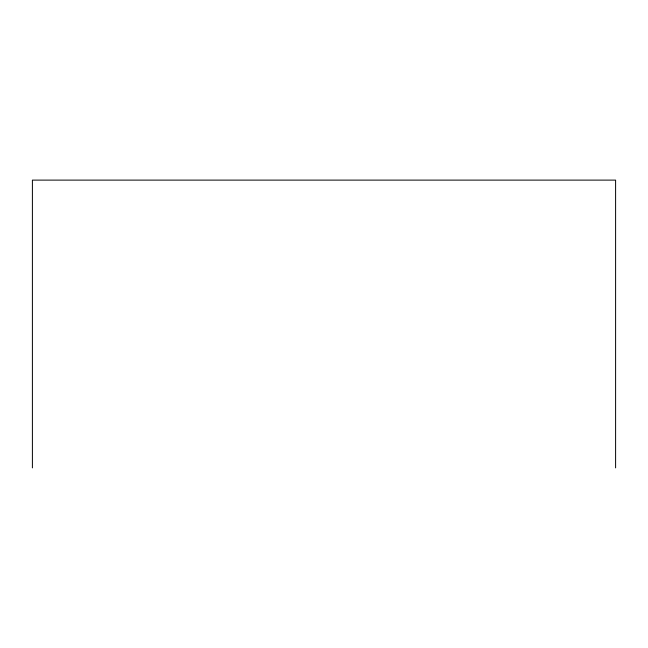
<?xml version="1.0" encoding="UTF-8"?>
<svg xmlns="http://www.w3.org/2000/svg" width="648" height="648" viewBox="0 0 648 648"><rect width="100%" height="100%" fill="white"/><g stroke="black" fill="none" stroke-linecap="round" stroke-linejoin="round"><path stroke-width="0.97" d="M615.6 467.888L615.6 180.112L32.4 180.112L32.4 467.888"/></g></svg>
